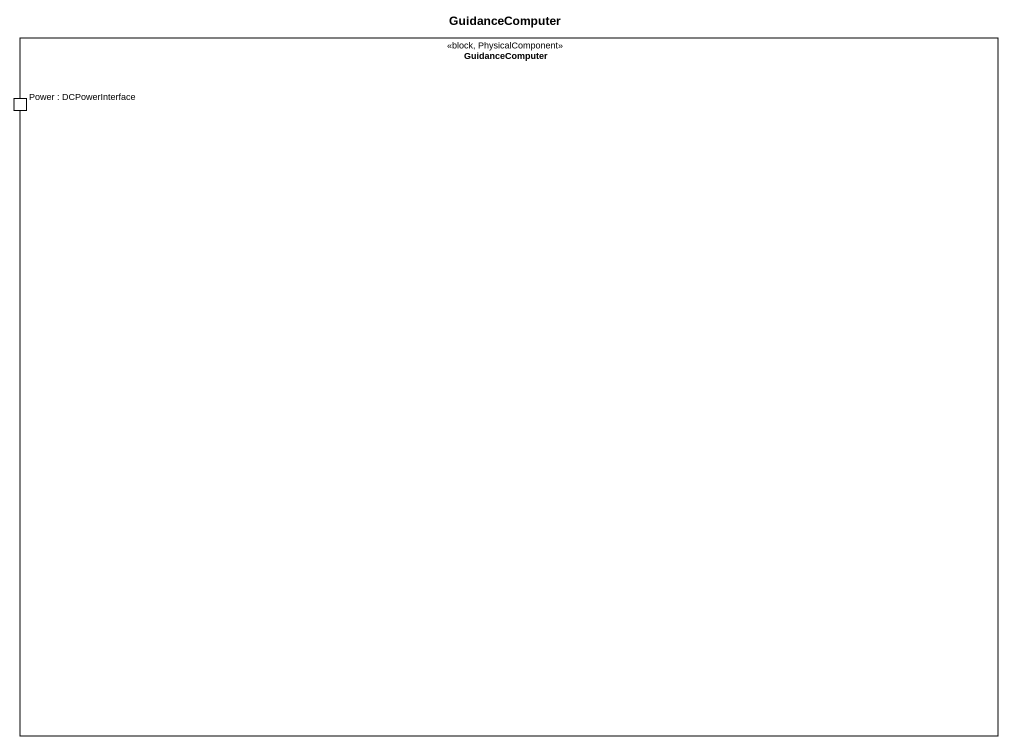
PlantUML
@startuml
title GuidanceComputer
rectangle GuidanceComputer <<block, PhysicalComponent>> {
  port "Power : DCPowerInterface" as Power_DCPowerInterface
}
@enduml
